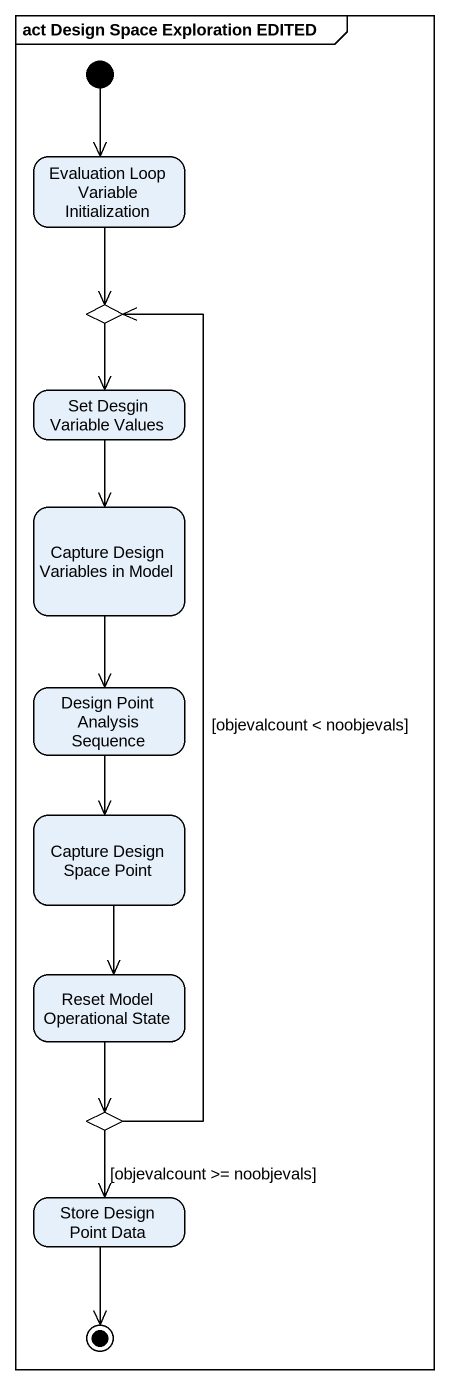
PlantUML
@startuml
mainframe act Design Space Exploration EDITED
hide empty description
state "Evaluation Loop Variable Initialization" as Evaluation_Loop_Variable
state choice1 <<choice>>
state "Set Desgin Variable Values" as Set_Desgin_Variable_Values
state "Capture Design Variables in Model" as Capture_Design_Variables_in
state "Design Point Analysis Sequence" as Design_Point_Analysis
state "Capture Design Space Point" as Capture_Design_Space_Point
state "Reset Model Operational State" as Reset_Model_Operational
state choice2 <<choice>>
state "Store Design Point Data" as Store_Design_Point_Data
[*] --> Evaluation_Loop_Variable
Evaluation_Loop_Variable --> choice1
choice1 --> Set_Desgin_Variable_Values
Set_Desgin_Variable_Values --> Capture_Design_Variables_in
Capture_Design_Variables_in --> Design_Point_Analysis
Design_Point_Analysis --> Capture_Design_Space_Point
Capture_Design_Space_Point --> Reset_Model_Operational
Reset_Model_Operational --> choice2
choice2 -up-> choice1 : [objevalcount < noobjevals]
choice2 --> Store_Design_Point_Data : [objevalcount >= noobjevals]
Store_Design_Point_Data --> [*]
@enduml
